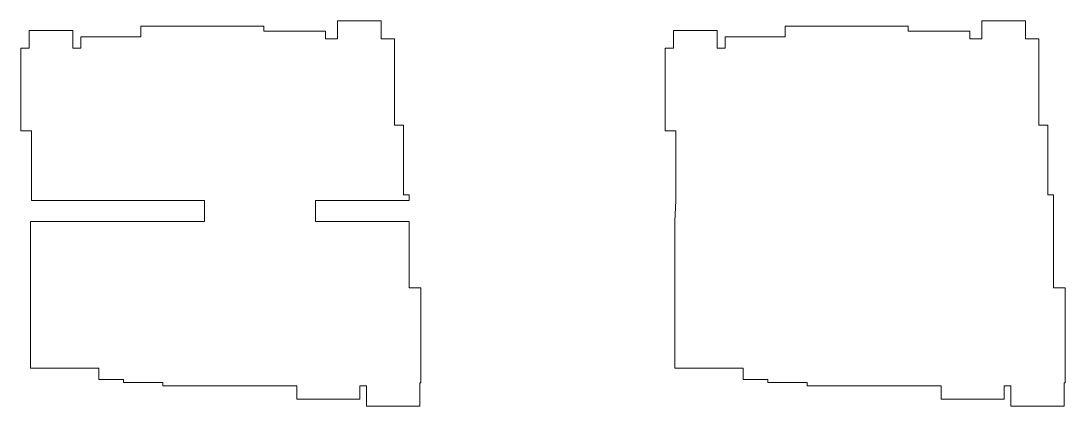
# Model space of a CAD drawing. Header units: inches. Extents: x 86637 to 174958, y -457090 to -227152.
# Drawn here: x 90384 to 92541, y -229063 to -228268 of the extents above; entities that cross this region are included whole.
import ezdxf

# ---------------------------------------------------------------- set-up
doc = ezdxf.new("R2010")
doc.units = ezdxf.units.IN
doc.header["$LTSCALE"] = 2
doc.header["$MEASUREMENT"] = 0
doc.layers.add('Beam Line', color=3, linetype='Continuous', lineweight=9)
doc.layers.add('Beam_Zakirul', color=3, linetype='Continuous', lineweight=15)

msp = doc.modelspace()

# ---------------------------------------------------------------- linework, layer by layer
at = {"layer": 'Beam Line'}
msp.add_lwpolyline([(90384, -228324.2), (90401, -228324.2), (90401, -228288.2), (90491, -228288.2), (90491, -228324.2), (90508, -228324.2), (90508, -228301.2), (90631.5, -228301.2), (90631.5, -228279.2), (90886, -228279.2), (90886, -228289.2), (91013, -228289.2), (91013, -228305.2), (91038, -228305.2), (91038, -228268.2), (91128, -228268.2), (91128, -228305.2), (91156, -228305.2), (91156, -228483.2), (91174, -228483.2), (91174, -228627.2), (91186, -228627.2), (91186, -228639.2), (90992.2, -228639.2), (90992.2, -228682.2), (91186, -228682.2), (91186, -228819.2), (91210, -228819.2), (91210, -229015.4), (91208, -229015.4), (91208, -229063.2), (91098, -229063.2), (91098, -229021.2), (91084, -229021.2), (91084, -229049.2), (90954, -229049.2), (90954, -229021.2), (90677, -229021.2), (90677, -229014.2), (90596, -229014.2), (90596, -229008.2), (90545, -229008.2), (90545, -228985.2), (90404, -228985.2), (90404, -228682.2), (90763, -228682.2), (90763, -228639.2), (90406, -228639.2), (90406, -228495.2), (90384, -228495.2), (90384, -228324.2)], dxfattribs=at)
at = {"layer": 'Beam_Zakirul', "color": 10}
msp.add_lwpolyline([(91714.9, -228324.2), (91731.9, -228324.2), (91731.9, -228288.2), (91821.9, -228288.2), (91821.9, -228324.2), (91838.9, -228324.2), (91838.9, -228301.2), (91962.4, -228301.2), (91962.4, -228279.2), (92216.9, -228279.2), (92216.9, -228289.2), (92343.9, -228289.2), (92343.9, -228305.2), (92368.9, -228305.2), (92368.9, -228268.2), (92458.9, -228268.2), (92458.9, -228305.2), (92486.9, -228305.2), (92486.9, -228483.2), (92504.9, -228483.2), (92504.9, -228627.2), (92516.9, -228627.2), (92516.9, -228639.2), (92516.9, -228639.2), (92516.9, -228682.2), (92516.9, -228682.2), (92516.9, -228819.2), (92540.9, -228819.2), (92540.9, -229015.4), (92538.9, -229015.4), (92538.9, -229063.2), (92428.9, -229063.2), (92428.9, -229021.2), (92414.9, -229021.2), (92414.9, -229049.2), (92284.9, -229049.2), (92284.9, -229021.2), (92008, -229021.2), (92008, -229014.2), (91926.9, -229014.2), (91926.9, -229008.2), (91875.9, -229008.2), (91875.9, -228985.2), (91734.9, -228985.2), (91734.9, -228682.2), (91734.9, -228682.2), (91736.9, -228639.2), (91736.9, -228639.2), (91736.9, -228495.2), (91714.9, -228495.2), (91714.9, -228324.2)], dxfattribs=at)

doc.saveas('drawing.dxf')
